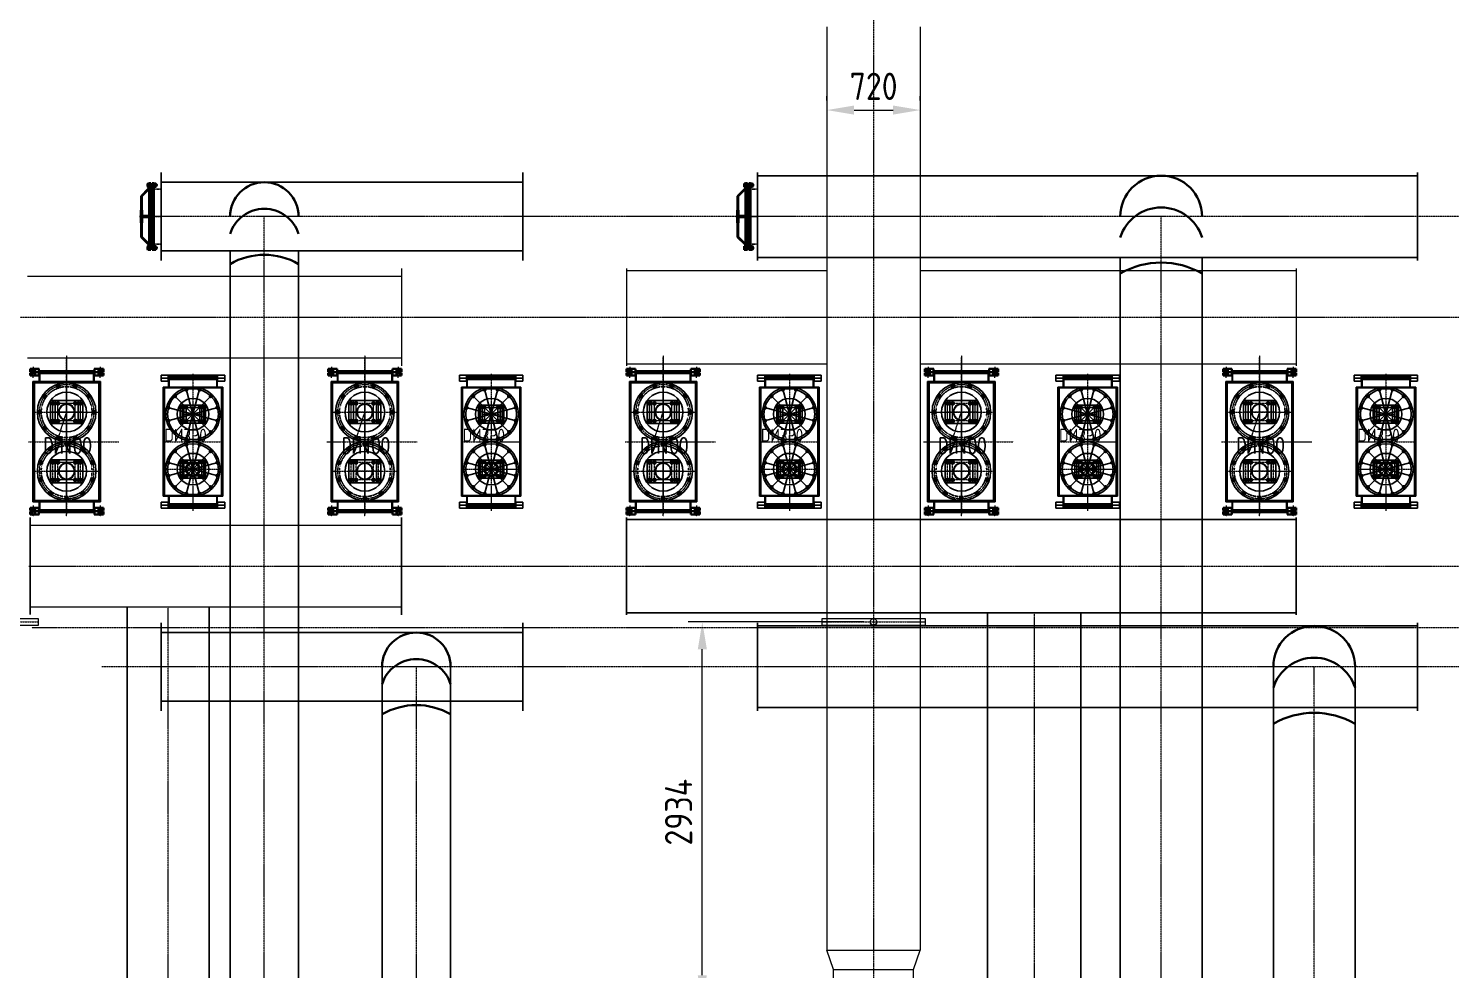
# Model space of a CAD drawing. Header units: millimetres. Extents: x -11969 to 47316, y 514 to 81306.
# Drawn here: x 7773 to 18740, y 23244 to 30500 of the extents above; entities that cross this region are included whole.
import ezdxf

# ---------------------------------------------------------------- set-up
doc = ezdxf.new("R2010")
doc.units = ezdxf.units.MM
for name, pattern in [('CENTER', [2, 1.25, -0.25, 0.25, -0.25]), ('CONTINOUS', [0]), ('DASHEDX2', [38.1, 25.4, -12.7]), ('HIDDEN', [0.375, 0.25, -0.125]), ('PHANTOM2', [1.25, 0.625, -0.125, 0.125, -0.125, 0.125, -0.125])]:
    doc.linetypes.add(name, pattern=pattern)
for name, color, linetype, lineweight in [('2D', 4, 'PHANTOM2', 20), ('SHI', 7, 'Continuous', 40), ('SW', 8, 'Continuous', 20), ('WEN', 3, 'Continuous', 20), ('ZHONG', 1, 'CENTER', 20), ('中心线', 1, 'CENTER', 18), ('尺寸', 4, 'Continuous', 18), ('虚线', 3, 'DASHEDX2', 25)]:
    doc.layers.add(name, color=color, linetype=linetype, lineweight=lineweight)
for name, color, linetype in [('dim', 7, 'Continuous'), ('HAN', 9, 'Continuous'), ('HIDDEN', 3, 'HIDDEN'), ('X1', 4, 'Continuous')]:
    doc.layers.add(name, color=color, linetype=linetype)
doc.styles.add('ACC', font='simplex.shx', dxfattribs={"width": 0.75, "bigfont": 'hztxt.shx'})
doc.styles.add('GB', font='gbenor.shx', dxfattribs={"bigfont": 'gbcbig.shx'})
doc.dimstyles.new('ISO-60', dxfattribs={"dimscale": 60, "dimtxt": 3.5, "dimasz": 3.5, "dimexe": 1.8, "dimexo": 1.25, "dimgap": 1.3, "dimtad": 1, "dimrnd": 1, "dimdsep": 46, "dimtxsty": 'GB', "dimcen": 0, "dimclrd": 3, "dimclre": 3, "dimclrt": 256, "dimadec": 0, "dimazin": 0, "dimtfac": 1, "dimtix": 1, "dimtmove": 0, "dimatfit": 3, "dimldrblk": 'DOTSMALL', "dimfxl": 0, "dimlwd": 20, "dimlwe": 20, "dimarcsym": 0})
pattern_1 = [(45, (-4402.3579, -2894.9538), (-0.71178518, 0.71178518), [])]
pattern_2 = [(45, (-4402.3579, -2812.4112), (-0.71178518, 0.71178518), [])]
pattern_3 = [(45, (204.382, -1206.0965), (-3.558926, 3.558926), [])]
pattern_4 = [(45, (204.3822, -1206.0965), (-0.7117852, 0.7117852), [])]

# ---------------------------------------------------------------- blocks, each defined once
blk = doc.blocks.new('jt-dn600-a')
at = {"linetype": 'CONTINOUS'}
for p, q in [((-403, -360), (-403, 360)), ((-153, -366), (-153, 366)), ((-97, -366), (-97, 366)), ((97, -366), (97, 366)), ((153, -366), (153, 366)), ((403, -360), (403, 360)), ((-153, 309), (-253, 309)), ((-253, -310), (-253, 309)), ((153, 309), (253, 309)), ((253, -310), (253, 309)), ((-153, -310), (-253, -310)), ((153, -310), (253, -310))]:
    blk.add_line(p, q, dxfattribs=at)
for p, q in [((-253, 309), (-403, 360)), ((-153, 366), (-97, 366)), ((97, 366), (153, 366)), ((253, 309), (403, 360)), ((-97, 309), (97, 309)), ((-97, -310), (97, 309)), ((-253, -310), (-403, -360)), ((-97, -310), (97, -310)), ((253, -310), (403, -360)), ((-153, -366), (-97, -366)), ((97, -366), (153, -366))]:
    blk.add_line(p, q)
at = {"layer": '中心线', "ltscale": 0.1}
blk.add_line((-437, 0), (429, 0), dxfattribs=at)
blk = doc.blocks.new('gas-master-1')
for p, q in [((6145, 8590), (6145, 1469)), ((6865, 8590), (6865, 1469)), ((2865, 6726), (2865, 5976)), ((4600, 6726), (4600, 5976)), ((4600, 6711), (6145, 6711)), ((6865, 6711), (9765, 6711)), ((9765, 6726), (9765, 5976)), ((-20, 6666), (2865, 6666)), ((-20, 6036), (2865, 6036)), ((4600, 5991), (6145, 5991)), ((6865, 5991), (9765, 5991))]:
    blk.add_line(p, q)
for points in [[(-735, 3975), (65, 3975), (65, 4025), (-735, 4025)], [(6105, 3975), (6905, 3975), (6905, 4025), (6105, 4025)]]:
    blk.add_lwpolyline(points, close=True)
blk.add_circle((6505, 4000), 25)
at = {"layer": 'ZHONG'}
for p, q in [((6505, 9100), (6505, -5991)), ((-1117, 6351), (17205, 6351)), ((-735, 4000), (65, 4000)), ((6105, 4000), (6905, 4000))]:
    blk.add_line(p, q, dxfattribs=at)
at = {"rotation": 270}
blk.add_blockref('jt-dn600-a', (6505, 1066), dxfattribs=at)
blk = doc.blocks.new('wf-3tf-dn400-b')
for p, q in [((-260, 465), (260, 465)), ((-260, -465), (-260, 465)), ((-255, -460), (-255, 460)), ((-255, 460), (245, 460)), ((-255, -460), (-255, 460)), ((-249, -460), (-249, 460)), ((-249, -460), (-249, 460)), ((-249, 454), (249, 454)), ((0, 460), (-238, 460)), ((213, 545), (-212, 545)), ((-212, 465), (-212, 525)), ((213, 525), (-212, 525)), ((-212, 460), (-212, 465)), ((-208, 465), (-208, 525)), ((-208, 460), (-208, 465)), ((0, 460), (255, 460)), ((208, 465), (208, 525)), ((208, 460), (208, 465)), ((213, 465), (213, 525)), ((213, 460), (213, 465)), ((249, 460), (249, -460)), ((249, 460), (249, -460)), ((255, 32), (255, 460)), ((260, 465), (260, -465)), ((255, -90), (255, 435)), ((-89, 317), (-89, 139)), ((89, 317), (89, 139)), ((255, -434), (255, -34)), ((255, -460), (255, -34)), ((-89, -139), (-89, -317)), ((89, -139), (89, -317)), ((-260, -465), (260, -465)), ((0, -460), (-255, -460)), ((249, -454), (-249, -454)), ((-245, -460), (245, -460)), ((-212, -460), (-212, -465)), ((-212, -465), (-212, -525)), ((213, -525), (-212, -525)), ((213, -545), (-212, -545)), ((-208, -460), (-208, -464)), ((-208, -465), (-208, -525)), ((0, -460), (255, -460)), ((0, -465), (238, -465)), ((208, -461), (208, -465)), ((208, -465), (208, -525)), ((213, -461), (213, -465)), ((213, -465), (213, -525))]:
    blk.add_line(p, q)
for points in [[(-14, 442), (-11, 428), (4, 424), (14, 435), (11, 449), (-4, 453)], [(-138, 393), (-126, 383), (-112, 389), (-110, 404), (-122, 413), (-136, 408)], [(115, 410), (109, 396), (119, 384), (133, 387), (139, 401), (129, 412)], [(-209, 280), (-194, 279), (-186, 292), (-193, 305), (-207, 306), (-216, 293)], [(-124, 317), (-124, 139), (124, 139), (124, 317)], [(-95, 301), (-106, 308), (-117, 301), (-117, 288), (-106, 282), (-95, 288)], [(-56, 301), (-67, 308), (-78, 301), (-78, 288), (-67, 282), (-56, 288)], [(78, 301), (67, 308), (56, 301), (56, 288), (67, 282), (78, 288)], [(117, 301), (106, 308), (95, 301), (95, 288), (106, 282), (117, 288)], [(200, 308), (187, 300), (188, 285), (201, 278), (214, 286), (213, 301)], [(-200, 147), (-187, 155), (-188, 170), (-201, 177), (-214, 169), (-213, 154)], [(-95, 167), (-106, 174), (-117, 167), (-117, 154), (-106, 148), (-95, 154)], [(-56, 167), (-67, 174), (-78, 167), (-78, 154), (-67, 148), (-56, 154)], [(78, 167), (67, 174), (56, 167), (56, 154), (67, 148), (78, 154)], [(117, 167), (106, 174), (95, 167), (95, 154), (106, 148), (117, 154)], [(209, 175), (194, 176), (186, 163), (193, 150), (207, 149), (216, 162)], [(-115, 45), (-109, 59), (-119, 71), (-133, 68), (-139, 54), (-129, 43)], [(14, 13), (11, 27), (-4, 31), (-14, 20), (-11, 6), (4, 2)], [(138, 62), (126, 72), (112, 66), (110, 51), (122, 42), (136, 47)], [(-159, -94), (-173, -89), (-185, -98), (-182, -113), (-168, -118), (-157, -109)], [(-50, -26), (-58, -14), (-73, -14), (-80, -28), (-72, -40), (-57, -40)], [(78, -35), (78, -20), (66, -12), (53, -19), (52, -34), (64, -42)], [(176, -118), (185, -106), (180, -92), (165, -90), (156, -101), (161, -115)], [(-207, -213), (-222, -217), (-225, -231), (-215, -242), (-200, -238), (-196, -224)], [(-124, -139), (-124, -317), (124, -317), (124, -139)], [(-95, -154), (-106, -148), (-117, -154), (-117, -167), (-106, -174), (-95, -167)], [(-56, -154), (-67, -148), (-78, -154), (-78, -167), (-67, -174), (-56, -167)], [(78, -154), (67, -148), (56, -154), (56, -167), (67, -174), (78, -167)], [(117, -154), (106, -148), (95, -154), (95, -167), (106, -174), (117, -167)], [(207, -242), (221, -238), (225, -224), (215, -213), (200, -217), (196, -231)], [(-95, -288), (-106, -282), (-117, -288), (-117, -301), (-106, -308), (-95, -301)], [(-56, -288), (-67, -282), (-78, -288), (-78, -301), (-67, -308), (-56, -301)], [(78, -288), (67, -282), (56, -288), (56, -301), (67, -308), (78, -301)], [(117, -288), (106, -282), (95, -288), (95, -301), (106, -308), (117, -301)], [(-176, -337), (-185, -349), (-180, -363), (-165, -365), (-156, -354), (-161, -340)], [(-78, -420), (-79, -435), (-66, -443), (-53, -436), (-52, -421), (-64, -413)], [(50, -429), (58, -441), (73, -441), (80, -427), (72, -415), (57, -415)], [(159, -361), (173, -366), (185, -357), (182, -342), (168, -337), (157, -346)]]:
    blk.add_lwpolyline(points, close=True)
for centre, radius in [((0, 228), 226), ((0, 439), 13), ((0, 439), 8), ((0, 228), 153), ((-124, 398), 13), ((-124, 398), 8), ((124, 398), 13), ((124, 398), 8), ((-201, 293), 13), ((-201, 293), 8), ((-106, 295), 11.3), ((-106, 295), 9), ((-106, 295), 9), ((-106, 295), 8), ((-67, 295), 11.3), ((-67, 295), 9), ((-67, 295), 8), ((67, 295), 11.3), ((67, 295), 9), ((67, 295), 8), ((106, 295), 11.3), ((106, 295), 9), ((106, 295), 9), ((106, 295), 8), ((201, 293), 13), ((201, 293), 8), ((-201, 162), 13), ((-201, 162), 8), ((-106, 161), 11.3), ((-106, 161), 9), ((-106, 161), 9), ((-106, 161), 8), ((-67, 161), 11.3), ((-67, 161), 9), ((-67, 161), 8), ((67, 161), 11.3), ((67, 161), 9), ((67, 161), 8), ((106, 161), 11.3), ((106, 161), 9), ((106, 161), 8), ((201, 162), 13), ((201, 162), 8), ((-124, 57), 13), ((-124, 57), 8), ((0, 16), 13), ((0, 16), 8), ((124, 57), 13), ((124, 57), 8), ((0, -228), 226), ((-171, -104), 13), ((-171, -104), 8), ((0, -228), 153), ((-65, -27), 13), ((-65, -27), 8), ((65, -27), 13), ((65, -27), 8), ((171, -104), 13), ((171, -104), 8), ((-211, -228), 13), ((-106, -161), 11.3), ((-106, -161), 9), ((-106, -161), 9), ((-106, -161), 8), ((-67, -161), 11.3), ((-67, -161), 9), ((-67, -161), 8), ((67, -161), 11.3), ((67, -161), 9), ((67, -161), 8), ((106, -161), 11.3), ((106, -161), 9), ((106, -161), 9), ((106, -161), 8), ((211, -227), 13), ((-211, -228), 8), ((-106, -295), 11.3), ((-106, -295), 9), ((-106, -295), 9), ((-106, -295), 8), ((-67, -295), 11.3), ((-67, -295), 9), ((-67, -295), 8), ((67, -295), 11.3), ((67, -295), 9), ((67, -295), 8), ((106, -295), 11.3), ((106, -295), 9), ((106, -295), 8), ((211, -227), 8), ((-171, -351), 13), ((-171, -351), 8), ((-65, -428), 13), ((-65, -428), 8), ((65, -428), 13), ((65, -428), 8), ((171, -351), 13), ((171, -351), 8)]:
    blk.add_circle(centre, radius)
at = {"layer": 'HIDDEN'}
for centre in [(0, 228), (0, -228)]:
    blk.add_circle(centre, 196, dxfattribs=at)
at = {"layer": 'SHI'}
for p, q in [((-282, 561), (-282, 538)), ((-282, 561), (-213, 561)), ((-270, 561), (-270, 538)), ((-244, 561), (-244, 538)), ((-214, 561), (-214, 535)), ((213, 561), (283, 561)), ((214, 561), (214, 535)), ((245, 561), (245, 538)), ((271, 561), (271, 538)), ((283, 561), (283, 538)), ((-282, 538), (-244, 538)), ((-282, 532), (-244, 532)), ((-282, 509), (-282, 532)), ((-282, 509), (-213, 509)), ((-270, 509), (-270, 532)), ((-241, 535), (-244, 538)), ((-241, 535), (-244, 532)), ((-244, 509), (-244, 532)), ((-241, 535), (241, 535)), ((-241, 535), (241, 535)), ((-214, 509), (-214, 535)), ((213, 509), (283, 509)), ((214, 509), (214, 535)), ((241, 535), (244, 538)), ((241, 535), (244, 532)), ((244, 538), (283, 538)), ((244, 532), (283, 532)), ((245, 509), (245, 532)), ((271, 509), (271, 532)), ((283, 509), (283, 532)), ((-282, -509), (-282, -532)), ((-282, -509), (-213, -509)), ((-282, -532), (-244, -532)), ((-282, -538), (-244, -538)), ((-282, -561), (-282, -538)), ((-270, -509), (-270, -532)), ((-270, -561), (-270, -538)), ((-244, -509), (-244, -532)), ((-241, -535), (-244, -532)), ((-241, -535), (-244, -538)), ((-244, -561), (-244, -538)), ((-241, -535), (241, -535)), ((-241, -535), (241, -535)), ((-214, -509), (-214, -535)), ((-214, -561), (-214, -535)), ((213, -509), (283, -509)), ((214, -509), (214, -535)), ((214, -561), (214, -535)), ((241, -535), (244, -532)), ((241, -535), (244, -538)), ((244, -532), (283, -532)), ((244, -538), (283, -538)), ((245, -509), (245, -532)), ((245, -561), (245, -538)), ((271, -509), (271, -532)), ((271, -561), (271, -538)), ((283, -509), (283, -532)), ((283, -561), (283, -538)), ((-282, -561), (-213, -561)), ((213, -561), (283, -561))]:
    blk.add_line(p, q, dxfattribs=at)
at = {"layer": 'ZHONG'}
for p, q in [((-257, 577), (-257, 525)), ((0, 577), (0, 525)), ((258, 577), (258, 525)), ((-257, 493), (-257, 545)), ((0, 493), (0, 545)), ((258, 493), (258, 545)), ((-257, -493), (-257, -545)), ((-257, -577), (-257, -525)), ((0, -493), (0, -545)), ((0, -577), (0, -525)), ((258, -493), (258, -545)), ((258, -577), (258, -525))]:
    blk.add_line(p, q, dxfattribs=at)
at = {"layer": '中心线'}
for p, q in [((0, -665), (0, 560)), ((0, 553), (0, -653)), ((0, -400), (0, 400)), ((0, 400), (0, -400)), ((-245, 228), (260, 228)), ((124, 295), (-124, 295)), ((124, 228), (-124, 228)), ((-106, 317), (-106, 139)), ((-67, 317), (-67, 139)), ((0, 317), (0, 139)), ((67, 317), (67, 139)), ((106, 317), (106, 139)), ((124, 161), (-124, 161)), ((0, -245), (0, 120)), ((-293, 0), (403, 0)), ((-65, -27), (0, -228)), ((124, -161), (-124, -161)), ((-106, -139), (-106, -317)), ((-67, -139), (-67, -317)), ((0, -139), (0, -317)), ((67, -139), (67, -317)), ((106, -139), (106, -317)), ((-245, -227), (260, -227)), ((124, -228), (-124, -228)), ((124, -295), (-124, -295))]:
    blk.add_line(p, q, dxfattribs=at)
for centre in [(0, 228), (0, -228)]:
    blk.add_circle(centre, 211, dxfattribs=at)
at = {"layer": '尺寸'}
for centre, radius in [((0, 228), 63.5), ((0, 228), 61), ((0, 228), 58.5), ((0, -228), 63.5), ((0, -228), 61), ((0, -228), 58.5)]:
    blk.add_circle(centre, radius, dxfattribs=at)
for centre, start, end in [((0, 439), 112.5, 21.4742), ((-124, 398), 148.5, 57.4742), ((124, 398), 76.5, 345.4742), ((-201, 293), 184.5, 93.4742), ((-106, 295), 0, 270), ((-67, 295), 0, 270), ((67, 295), 0, 270), ((106, 295), 0, 270), ((201, 293), 40.5, 309.4742), ((-201, 162), 220.5, 129.4742), ((-106, 161), 0, 270), ((-67, 161), 0, 270), ((67, 161), 0, 270), ((106, 161), 0, 270), ((201, 162), 4.5, 273.4742), ((-124, 57), 256.5, 165.4742), ((0, 16), 292.5, 201.4742), ((124, 57), 328.5, 237.4742), ((-171, -104), 346.5, 255.4742), ((-65, -27), 310.5, 219.4742), ((65, -27), 274.5, 183.4742), ((171, -104), 238.5, 147.4742), ((-106, -161), 0, 270), ((-67, -161), 0, 270), ((67, -161), 0, 270), ((106, -161), 0, 270), ((-211, -228), 22.5, 291.4742), ((-106, -295), 0, 270), ((-67, -295), 0, 270), ((67, -295), 0, 270), ((106, -295), 0, 270), ((211, -227), 202.5, 111.4742), ((-171, -351), 58.5, 327.4742), ((-65, -428), 94.5, 3.4742), ((65, -428), 130.5, 39.4742), ((171, -351), 166.5, 75.4742)]:
    blk.add_arc(centre, 7, start, end, dxfattribs=at)
at = {"layer": '虚线'}
for p, q in [((255, 0), (255, -188)), ((255, 0), (255, -188)), ((255, -370), (255, -415)), ((255, -370), (255, -415))]:
    blk.add_line(p, q, dxfattribs=at)
at = {"layer": 'dim', "style": 'ACC', "width": 0.7}
blk.add_text('DN400', height=120, dxfattribs=at).set_placement((-177, -30))
blk = doc.blocks.new('wf-3tf-dn350-c')
for p, q in [((-189, 514), (-245, 514)), ((-245, 514), (-245, 490)), ((0, 490), (-245, 490)), ((-245, 466), (-245, 490)), ((0, 490), (-245, 490)), ((-189, 466), (-245, 466)), ((-190, 490), (-190, 514)), ((-190, 514), (245, 514)), ((-190, 490), (-190, 466)), ((-189, 500), (0, 500)), ((0, 500), (-189, 500)), ((-189, 415), (-189, 480)), ((-189, 480), (0, 480)), ((0, 480), (-189, 480)), ((-184, 415), (-184, 480)), ((188, 500), (0, 500)), ((0, 500), (188, 500)), ((0, 490), (245, 490)), ((0, 490), (245, 490)), ((188, 480), (0, 480)), ((0, 480), (188, 480)), ((184, 415), (184, 480)), ((188, 415), (188, 480)), ((188, 466), (245, 466)), ((190, 490), (190, 514)), ((190, 490), (190, 466)), ((245, 514), (245, 490)), ((245, 466), (245, 490)), ((-230, -420), (-230, 420)), ((-230, 420), (230, 420)), ((-230, -420), (-230, 420)), ((-220, -420), (-220, 420)), ((-220, -420), (-220, 420)), ((-220, 415), (220, 415)), ((0, 415), (-189, 415)), ((0, 212), (-149, 361)), ((-148, 358), (-128, 343)), ((-131, 360), (-146, 340)), ((-39, 406), (-62, 396)), ((-55, 412), (-46, 389)), ((0, 212), (-54, 415)), ((0, 415), (188, 415)), ((0, 212), (54, 415)), ((0, 212), (149, 361)), ((63, 399), (38, 402)), ((52, 413), (49, 389)), ((148, 343), (128, 358)), ((146, 360), (131, 340)), ((220, 420), (220, -420)), ((220, 420), (220, -420)), ((230, 420), (230, -420)), ((230, 420), (230, -420)), ((230, -91), (230, 389)), ((230, 32), (230, 389)), ((230, 320), (230, 330)), ((0, 212), (-203, 266)), ((-201, 264), (-177, 261)), ((-187, 275), (-190, 250)), ((-98, 143), (-98, 281)), ((-98, 281), (98, 281)), ((-98, 264), (98, 264)), ((-84, 143), (-84, 281)), ((-69, 143), (-69, 281)), ((0, 212), (203, 266)), ((69, 143), (69, 281)), ((84, 143), (84, 281)), ((98, 143), (98, 281)), ((200, 267), (177, 258)), ((194, 251), (184, 274)), ((0, 212), (-203, 158)), ((-200, 157), (-177, 166)), ((-194, 173), (-184, 150)), ((0, 212), (-149, 63)), ((-98, 160), (98, 160)), ((-98, 143), (98, 143)), ((0, 212), (-54, 9)), ((0, 212), (54, 9)), ((0, 212), (149, 63)), ((0, 212), (203, 158)), ((201, 160), (177, 163)), ((187, 149), (190, 174)), ((-148, 81), (-128, 66)), ((-146, 64), (-131, 84)), ((-63, 25), (-38, 22)), ((-52, 11), (-49, 35)), ((39, 18), (62, 28)), ((55, 12), (46, 35)), ((148, 66), (128, 81)), ((131, 64), (146, 84)), ((230, 32), (220, 32)), ((220, 32), (220, 0)), ((220, 14), (230, 14)), ((220, 12), (230, 12)), ((230, 0), (230, 63)), ((230, 25), (230, 32)), ((230, 25), (230, 0)), ((230, -25), (230, 0)), ((0, -212), (-149, -63)), ((-148, -66), (-128, -81)), ((-131, -64), (-146, -84)), ((-39, -18), (-62, -28)), ((-55, -12), (-46, -35)), ((0, -212), (-54, -9)), ((0, -212), (54, -9)), ((0, -212), (149, -63)), ((63, -25), (38, -22)), ((52, -11), (49, -35)), ((148, -81), (128, -66)), ((146, -64), (131, -84)), ((220, -12), (230, -12)), ((220, -14), (230, -14)), ((220, -32), (220, -25)), ((230, -32), (220, -32)), ((230, 0), (230, -189)), ((230, 0), (230, -189)), ((230, -25), (230, -32)), ((230, -389), (230, -34)), ((230, -389), (230, -34)), ((0, -212), (-203, -158)), ((0, -212), (-203, -266)), ((-201, -160), (-177, -163)), ((-187, -149), (-190, -174)), ((0, -212), (-149, -361)), ((-98, -281), (-98, -143)), ((-98, -143), (98, -143)), ((-98, -160), (98, -160)), ((-84, -281), (-84, -143)), ((-69, -281), (-69, -143)), ((0, -212), (-54, -415)), ((-52, -281), (-52, -143)), ((0, -212), (203, -158)), ((0, -212), (54, -415)), ((0, -212), (149, -361)), ((0, -212), (203, -266)), ((52, -281), (52, -143)), ((69, -281), (69, -143)), ((84, -281), (84, -143)), ((98, -281), (98, -143)), ((200, -157), (177, -166)), ((194, -173), (184, -150)), ((-200, -267), (-177, -258)), ((-194, -251), (-184, -274)), ((-98, -264), (98, -264)), ((-98, -281), (98, -281)), ((201, -264), (177, -261)), ((187, -275), (190, -250)), ((230, -330), (230, -320)), ((230, -330), (230, -320)), ((-230, -420), (230, -420)), ((-220, -415), (220, -415)), ((0, -415), (-189, -415)), ((-189, -415), (-189, -480)), ((-184, -415), (-184, -480)), ((-148, -343), (-128, -358)), ((-146, -360), (-131, -340)), ((-63, -399), (-38, -402)), ((-52, -413), (-49, -389)), ((0, -415), (188, -415)), ((0, -420), (188, -420)), ((39, -406), (62, -396)), ((55, -412), (46, -389)), ((148, -358), (128, -343)), ((131, -360), (146, -340)), ((184, -415), (184, -480)), ((188, -415), (188, -480)), ((-189, -466), (-245, -466)), ((-245, -466), (-245, -490)), ((0, -490), (-245, -490)), ((0, -490), (-245, -490)), ((-245, -514), (-245, -490)), ((-189, -514), (-245, -514)), ((-190, -490), (-190, -466)), ((-190, -490), (-190, -514)), ((-190, -514), (245, -514)), ((-189, -480), (0, -480)), ((0, -480), (-189, -480)), ((-189, -500), (0, -500)), ((0, -500), (-189, -500)), ((188, -480), (0, -480)), ((0, -480), (188, -480)), ((0, -490), (245, -490)), ((0, -490), (245, -490)), ((188, -500), (0, -500)), ((0, -500), (188, -500)), ((188, -466), (245, -466)), ((190, -490), (190, -466)), ((190, -490), (190, -514)), ((245, -466), (245, -490)), ((245, -514), (245, -490))]:
    blk.add_line(p, q)
for points in [[(-149, 352), (-145, 342), (-134, 341), (-128, 349), (-132, 358), (-142, 360)], [(-59, 407), (-60, 397), (-52, 391), (-42, 395), (-41, 405), (-49, 411)], [(47, 410), (40, 402), (44, 393), (55, 391), (61, 399), (57, 409)], [(140, 361), (130, 357), (129, 346), (137, 340), (146, 344), (148, 354)], [(-198, 259), (-190, 252), (-181, 256), (-179, 267), (-187, 273), (-197, 269)], [(-89, 273), (-95, 264), (-89, 255), (-79, 255), (-74, 264), (-79, 273)], [(-57, 273), (-63, 264), (-57, 255), (-47, 255), (-42, 264), (-47, 273)], [(47, 273), (41, 264), (47, 255), (57, 255), (62, 264), (57, 273)], [(79, 273), (73, 264), (79, 255), (89, 255), (94, 264), (89, 273)], [(195, 271), (185, 272), (179, 264), (183, 254), (193, 253), (199, 261)], [(-195, 153), (-185, 152), (-179, 160), (-183, 170), (-193, 171), (-199, 163)], [(-89, 169), (-95, 160), (-89, 151), (-79, 151), (-74, 160), (-79, 169)], [(-57, 169), (-63, 160), (-57, 151), (-47, 151), (-42, 160), (-47, 169)], [(47, 169), (41, 160), (47, 151), (57, 151), (62, 160), (57, 169)], [(79, 169), (73, 160), (79, 151), (89, 151), (94, 160), (89, 169)], [(198, 165), (190, 172), (181, 168), (179, 157), (187, 151), (197, 155)], [(-140, 63), (-130, 67), (-129, 78), (-137, 84), (-146, 80), (-148, 70)], [(-47, 14), (-40, 22), (-44, 31), (-55, 33), (-61, 25), (-57, 15)], [(59, 17), (60, 27), (52, 33), (42, 29), (41, 19), (49, 13)], [(149, 72), (145, 82), (134, 83), (128, 75), (132, 66), (142, 64)], [(-149, -72), (-145, -82), (-134, -83), (-128, -75), (-132, -66), (-142, -64)], [(-59, -17), (-60, -27), (-52, -33), (-42, -29), (-41, -19), (-49, -13)], [(47, -14), (40, -22), (44, -31), (55, -33), (61, -25), (57, -15)], [(140, -63), (130, -67), (129, -78), (137, -84), (146, -80), (148, -70)], [(-198, -165), (-190, -172), (-181, -168), (-179, -157), (-187, -151), (-197, -155)], [(-89, -151), (-95, -160), (-89, -169), (-79, -169), (-74, -160), (-79, -151)], [(-57, -151), (-63, -160), (-57, -169), (-47, -169), (-42, -160), (-47, -151)], [(47, -151), (41, -160), (47, -169), (57, -169), (62, -160), (57, -151)], [(195, -153), (185, -152), (179, -160), (183, -170), (193, -171), (199, -163)], [(-195, -271), (-185, -272), (-179, -264), (-183, -254), (-193, -253), (-199, -261)], [(-89, -255), (-95, -264), (-89, -273), (-79, -273), (-74, -264), (-79, -255)], [(-57, -255), (-63, -264), (-57, -273), (-47, -273), (-42, -264), (-47, -255)], [(47, -255), (41, -264), (47, -273), (57, -273), (62, -264), (57, -255)], [(79, -255), (73, -264), (79, -273), (89, -273), (94, -264), (89, -255)], [(198, -259), (190, -252), (181, -256), (179, -267), (187, -273), (197, -269)], [(-140, -361), (-130, -357), (-129, -346), (-137, -340), (-146, -344), (-148, -354)], [(-47, -410), (-40, -402), (-44, -393), (-55, -391), (-61, -399), (-57, -409)], [(59, -407), (60, -397), (52, -391), (42, -395), (41, -405), (49, -411)], [(149, -352), (145, -342), (134, -341), (128, -349), (132, -358), (142, -360)]]:
    blk.add_lwpolyline(points, close=True)
for centre, radius in [((0, 212), 210), ((0, 212), 196), ((-138, 350), 9), ((-138, 350), 6), ((0, 212), 122), ((-51, 401), 9), ((-51, 401), 6), ((51, 401), 9), ((51, 401), 6), ((138, 350), 9), ((138, 350), 6), ((-189, 263), 9), ((-189, 263), 6), ((-84, 264), 9.09), ((-84, 264), 7), ((-84, 264), 6), ((-52, 264), 9.09), ((-52, 264), 7), ((-52, 264), 6), ((0, 212), 56), ((0, 212), 51.5), ((0, 212), 47), ((52, 264), 9.09), ((52, 264), 7), ((52, 264), 6), ((84, 264), 9.09), ((84, 264), 7), ((84, 264), 6), ((189, 263), 9), ((189, 263), 6), ((-189, 161), 9), ((-189, 161), 6), ((-84, 160), 9.09), ((-84, 160), 7), ((-84, 160), 6), ((-52, 160), 9.09), ((-52, 160), 7), ((-52, 160), 6), ((52, 160), 9.09), ((52, 160), 7), ((52, 160), 6), ((84, 160), 9.09), ((84, 160), 7), ((84, 160), 6), ((189, 161), 9), ((189, 161), 6), ((-138, 74), 9), ((-138, 74), 6), ((-51, 23), 9), ((-51, 23), 6), ((51, 23), 9), ((51, 23), 6), ((138, 74), 9), ((138, 74), 6), ((0, -212), 210), ((0, -212), 196), ((-138, -74), 9), ((-138, -74), 6), ((0, -212), 122), ((-51, -23), 9), ((-51, -23), 6), ((51, -23), 9), ((51, -23), 6), ((138, -74), 9), ((138, -74), 6), ((-189, -161), 9), ((-189, -161), 6), ((-84, -160), 9.09), ((-84, -160), 7), ((-84, -160), 6), ((-52, -160), 9.09), ((-52, -160), 7), ((-52, -160), 6), ((52, -160), 9.09), ((52, -160), 7), ((52, -160), 6), ((84, -160), 9.09), ((84, -160), 7), ((84, -160), 6), ((189, -161), 9), ((189, -161), 6), ((-189, -263), 9), ((-189, -263), 6), ((-84, -264), 9.09), ((-84, -264), 7), ((-84, -264), 6), ((-52, -264), 9.09), ((-52, -264), 7), ((-52, -264), 6), ((52, -264), 9.09), ((52, -264), 7), ((52, -264), 6), ((84, -264), 9.09), ((84, -264), 7), ((84, -264), 6), ((189, -263), 9), ((189, -263), 6), ((-138, -350), 9), ((-138, -350), 6), ((-51, -401), 9), ((-51, -401), 6), ((51, -401), 9), ((51, -401), 6), ((138, -350), 9), ((138, -350), 6)]:
    blk.add_circle(centre, radius)
for centre, radius, start, end in [((-138, 350), 5.25, 135, 43.9742), ((-51, 401), 5.25, 105, 13.9742), ((51, 401), 5.25, 75, 343.9742), ((138, 350), 5.25, 45, 313.9742), ((-189, 263), 5.25, 165, 73.9742), ((-84, 264), 5, 90, 0), ((-52, 264), 5, 90, 0), ((52, 264), 5, 90, 0), ((84, 264), 5, 90, 0), ((189, 263), 5.25, 15, 283.9742), ((-189, 161), 5.25, 195, 103.9742), ((-84, 160), 5, 90, 0), ((-52, 160), 5, 90, 0), ((52, 160), 5, 90, 0), ((84, 160), 5, 90, 0), ((189, 161), 5.25, 345, 253.9742), ((-138, 74), 5.25, 225, 133.9742), ((-51, 23), 5.25, 255, 163.9742), ((51, 23), 5.25, 285, 193.9742), ((138, 74), 5.25, 315, 223.9742), ((-138, -74), 5.25, 135, 43.9742), ((-51, -23), 5.25, 105, 13.9742), ((51, -23), 5.25, 75, 343.9742), ((138, -74), 5.25, 45, 313.9742), ((-189, -161), 5.25, 165, 73.9742), ((-84, -160), 5, 90, 0), ((-52, -160), 5, 90, 0), ((52, -160), 5, 90, 0), ((84, -160), 5, 90, 0), ((189, -161), 5.25, 15, 283.9742), ((-189, -263), 5.25, 195, 103.9742), ((-84, -264), 5, 90, 0), ((-52, -264), 5, 90, 0), ((52, -264), 5, 90, 0), ((84, -264), 5, 90, 0), ((189, -263), 5.25, 345, 253.9742), ((-138, -350), 5.25, 225, 133.9742), ((-51, -401), 5.25, 255, 163.9742), ((51, -401), 5.25, 285, 193.9742), ((138, -350), 5.25, 315, 223.9742)]:
    blk.add_arc(centre, radius, start, end)
at = {"layer": 'ZHONG'}
for p, q in [((0, -524), (0, 534)), ((-208, 212), (208, 212)), ((-220, 0), (230, 0)), ((-73, -212), (72, -212))]:
    blk.add_line(p, q, dxfattribs=at)
at = {"insert": (-220, 0), "char_height": 100, "attachment_point": 1, "style": 'GB'}
blk.add_mtext_dynamic_manual_height_columns('DN350', width=423.33, gutter_width=12.5, heights=[0], dxfattribs=at)
blk = doc.blocks.new('*D56')
at = {"layer": 'Defpoints', "color": 0}
for p in [(12970, 25924), (14291, 25924), (14291, 22990)]:
    blk.add_point(p, dxfattribs=at)
at = {"layer": 'WEN', "color": 3, "lineweight": 20}
for p, q in [((14216, 25924), (12862, 25924)), ((12970, 23200), (12970, 25714)), ((14216, 22990), (12862, 22990))]:
    blk.add_line(p, q, dxfattribs=at)
at = {"layer": 'WEN', "color": 3}
for points in [[(12935, 25714), (13005, 25714), (12970, 25924)], [(12935, 23200), (13005, 23200), (12970, 22990)]]:
    blk.add_solid(points, dxfattribs=at)
at = {"layer": 'WEN', "insert": (12787, 24457), "char_height": 210, "attachment_point": 5, "rotation": 90, "style": 'GB'}
blk.add_mtext('2934', dxfattribs=at)
blk = doc.blocks.new('_DotSmall')
at = {"color": 0, "linetype": 'ByBlock', "const_width": 0.5}
blk.add_lwpolyline([(-0.0625, 0, 1), (0.0625, 0, 1)], format="xyb", close=True, dxfattribs=at)
blk = doc.blocks.new('*D69')
at = {"layer": 'Defpoints', "color": 0}
for p in [(13931, 29871), (14651, 29871), (14651, 29871)]:
    blk.add_point(p, dxfattribs=at)
at = {"layer": 'WEN', "color": 3, "lineweight": 20}
for p, q in [((13931, 29946), (13931, 29979)), ((14651, 29946), (14651, 29979)), ((14141, 29871), (14441, 29871))]:
    blk.add_line(p, q, dxfattribs=at)
at = {"layer": 'WEN', "color": 3}
for points in [[(14141, 29906), (14141, 29836), (13931, 29871)], [(14441, 29906), (14441, 29836), (14651, 29871)]]:
    blk.add_solid(points, dxfattribs=at)
at = {"layer": 'WEN', "insert": (14291, 30054), "char_height": 210, "attachment_point": 5, "style": 'GB'}
blk.add_mtext('720', dxfattribs=at)
blk = doc.blocks.new('防爆膜-DN400')
at = {"layer": 'WEN'}
h = blk.add_hatch(dxfattribs=at)
h.set_pattern_fill('ANSI31', color=256, scale=8.05293, style=0)
h.set_pattern_definition(pattern_1)
h.paths.add_polyline_path([(-76, -41), (-77, -41), (-77, -135), (-76, -135)])
h = blk.add_hatch(dxfattribs=at)
h.set_pattern_fill('ANSI31', color=256, scale=8.05293, style=0)
h.set_pattern_definition(pattern_1)
h.paths.add_polyline_path([(-76, -135), (-77, -135), (-77, -209), (-76, -209)])
at = {"layer": 'X1'}
h = blk.add_hatch(dxfattribs=at)
h.set_pattern_fill('ANSI31', color=256, scale=40.26465, style=0)
h.set_pattern_definition(pattern_3)
h.paths.add_polyline_path([(-56, 256), (-56, 256), (-56, 258), (-69, 258), (-69, 251), (-56, 251)])
h.paths.add_polyline_path([(-79, 258), (-93, 258), (-93, 251), (-79, 251)])
h.paths.add_polyline_path([(-79, 231), (-79, 232), (-93, 232), (-93, 227), (-93, 214), (-77, 214), (-77, 229)])
h.paths.add_polyline_path([(-56, 232), (-69, 232), (-69, 231, -0.198912), (-69, 231), (-72, 229), (-72, 214), (-56, 214)])
h = blk.add_hatch(dxfattribs=at)
h.set_pattern_fill('ANSI31', color=256, scale=8.05293, angle=90, style=0)
h.set_pattern_definition([(135, (204.3822, -1206.0965), (-0.7117852, -0.7117852), [])])
h.paths.add_polyline_path([(-76, 229), (-77, 229), (-77, 193), (-76, 193)])
at = {"layer": 'X1', "ltscale": 0.5}
h = blk.add_hatch(dxfattribs=at)
h.set_pattern_fill('ANSI37', color=256, scale=16.10586, style=0)
h.set_pattern_definition([(45, (204.3822, -1206.0965), (-1.4235704, 1.4235704), []), (135, (204.3822, -1206.0965), (-1.4235704, -1.4235704), [])])
h.paths.add_polyline_path([(-72, 229), (-76, 229), (-76, 214), (-72, 214)])
at = {"layer": 'X1'}
h = blk.add_hatch(dxfattribs=at)
h.set_pattern_fill('ANSI31', color=256, scale=8.05293, angle=90, style=0)
h.set_pattern_definition([(135, (204.3822, -1200.7151), (-0.7117852, -0.7117852), [])])
h.paths.add_polyline_path([(-76, 193), (-77, 193), (-77, 193), (-77, 135), (-76, 135)])
h = blk.add_hatch(dxfattribs=at)
h.set_pattern_fill('ANSI31', color=256, scale=8.05293, style=0)
h.set_pattern_definition([(315, (-4402.3579, 2894.9538), (-0.71178518, -0.71178518), [])])
h.paths.add_polyline_path([(-76, 41), (-77, 41), (-77, 135), (-76, 135)])
h = blk.add_hatch(dxfattribs=at)
h.set_pattern_fill('ANSI31', color=256, scale=24.15879, style=0)
h.set_pattern_definition([(45, (-2178.5933, -2894.9538), (-2.1353555, 2.1353555), [])])
h.paths.add_polyline_path([(-152, 45), (-157, 48), (-157, 21), (-152, 18)])
h.paths.add_polyline_path([(-147, 42), (-152, 45), (-152, 18), (-147, 16)])
h.paths.add_polyline_path([(-152, 18), (-157, 21), (-157, 6), (-152, 6)])
h.paths.add_polyline_path([(-147, 16), (-152, 18), (-152, 6), (-147, 6)])
h.paths.add_polyline_path([(-147, 48), (-152, 48), (-152, 45), (-147, 42)])
h.paths.add_polyline_path([(-152, 48), (-157, 48), (-157, 48), (-152, 45)])
h.paths.add_polyline_path([(-152, -6), (-157, -6), (-157, -48), (-152, -48)])
h.paths.add_polyline_path([(-147, -6), (-152, -6), (-152, -48), (-147, -48)])
h = blk.add_hatch(dxfattribs=at)
h.set_pattern_fill('ANSI31', color=256, scale=8.05293, style=0)
h.set_pattern_definition(pattern_4)
h.paths.add_polyline_path([(-76, 40), (-77, 40), (-77, 0), (-76, 0)])
h = blk.add_hatch(dxfattribs=at)
h.set_pattern_fill('ANSI31', color=256, scale=8.05293, style=0)
h.set_pattern_definition(pattern_4)
h.paths.add_polyline_path([(-76, 0), (-77, 0), (-77, -41), (-76, -41)])
at = {"layer": 'X1', "ltscale": 0.5}
h = blk.add_hatch(dxfattribs=at)
h.set_pattern_fill('ANSI31', color=256, scale=40.26465, style=0)
h.set_pattern_definition(pattern_3)
h.paths.add_polyline_path([(-93, -232), (-79, -232), (-79, -231), (-77, -229), (-77, -214), (-93, -214)])
h.paths.add_polyline_path([(-93, -251), (-93, -256), (-93, -258), (-79, -258), (-79, -251)])
h = blk.add_hatch(dxfattribs=at)
h.set_pattern_fill('ANSI31', color=256, scale=8.05293, style=0)
h.set_pattern_definition(pattern_2)
h.paths.add_polyline_path([(-76, -126), (-77, -126), (-77, -188), (-76, -188)])
at = {"layer": 'X1'}
h = blk.add_hatch(dxfattribs=at)
h.set_pattern_fill('ANSI31', color=256, scale=8.05293, style=0)
h.set_pattern_definition(pattern_2)
h.paths.add_polyline_path([(-76, -188), (-77, -188), (-77, -230), (-76, -230)])
at = {"layer": 'X1', "ltscale": 0.5}
h = blk.add_hatch(dxfattribs=at)
h.set_pattern_fill('ANSI31', color=256, scale=40.26465, style=0)
h.set_pattern_definition(pattern_3)
h.paths.add_polyline_path([(-72, -229), (-69, -231, -0.198912), (-69, -231), (-69, -232), (-56, -232), (-56, -227), (-56, -214), (-72, -214)])
h.paths.add_polyline_path([(-56, -258), (-56, -251), (-69, -251), (-69, -258)])
at = {"layer": '2D'}
for p, q in [((-61, 0), (-61, 214)), ((-61, 213), (0, 213)), ((-61, 210), (0, 210)), ((-61, 0), (-61, -214)), ((-61, -210), (0, -210)), ((-61, -213), (0, -213))]:
    blk.add_line(p, q, dxfattribs=at)
at = {"layer": 'HAN'}
for p, q in [((-91, 249), (-56, 249)), ((-91, 235), (-56, 235)), ((-38, 249), (-35, 249)), ((-38, 235), (-35, 235)), ((-91, -235), (-56, -235)), ((-91, -249), (-56, -249)), ((-38, -235), (-35, -235)), ((-38, -249), (-35, -249))]:
    blk.add_line(p, q, dxfattribs=at)
at = {"layer": 'HAN', "linetype": 'Continuous'}
for p, q in [((-160, 6), (-143, 6)), ((-97, 6), (-106, 6)), ((-82, 6), (-81, 6)), ((-160, -6), (-143, -6)), ((-97, -6), (-106, -6)), ((-82, -6), (-81, -6))]:
    blk.add_line(p, q, dxfattribs=at)
at = {"layer": 'SHI'}
for p, q in [((-105, 252), (-103, 256)), ((-105, 252), (-105, 231)), ((-105, 231), (-103, 228)), ((-103, 256), (-95, 256)), ((-103, 249), (-95, 249)), ((-103, 235), (-95, 235)), ((-103, 228), (-95, 228)), ((-97, 228), (-97, 216)), ((-95, 256), (-93, 256)), ((-95, 227), (-95, 256)), ((-95, 256), (-95, 228)), ((-95, 227), (-93, 227)), ((-93, 258), (-93, 10)), ((-79, 258), (-93, 258)), ((-79, 258), (-93, 258)), ((-93, 258), (-93, 199)), ((-93, 227), (-93, 256)), ((-93, 251), (-79, 251)), ((-93, 250), (-56, 250)), ((-93, 234), (-56, 234)), ((-93, 232), (-56, 232)), ((-91, 250), (-91, 234)), ((-79, 250), (-79, 258)), ((-79, 231), (-79, 234)), ((-79, 231), (-77, 229)), ((-79, 231), (-77, 229)), ((-77, 229), (-77, 0)), ((-77, 229), (-77, 188)), ((-77, 229), (-77, 188)), ((-76, 229), (-76, 0)), ((-69, 231), (-72, 229)), ((-72, 229), (-72, 198)), ((-69, 250), (-69, 258)), ((-69, 258), (-56, 258)), ((-69, 251), (-56, 251)), ((-69, 231), (-69, 234)), ((-56, 258), (-56, 0)), ((-56, 256), (-53, 256)), ((-56, 256), (-56, 228)), ((-56, 227), (-56, 256)), ((-56, 227), (-53, 227)), ((-53, 252), (-51, 256)), ((-53, 227), (-53, 256)), ((-53, 252), (-53, 231)), ((-53, 231), (-51, 228)), ((-51, 256), (-40, 256)), ((-51, 249), (-40, 249)), ((-51, 235), (-40, 235)), ((-51, 228), (-40, 228)), ((-38, 252), (-40, 256)), ((-38, 231), (-40, 228)), ((-38, 252), (-38, 231)), ((-38, 250), (-36, 250)), ((-38, 234), (-36, 234)), ((-35, 249), (-36, 250)), ((-36, 250), (-36, 234)), ((-36, 234), (-35, 235)), ((-35, 249), (-35, 235)), ((-97, 216), (-155, 158)), ((-155, 48), (-155, 158)), ((-155, 158), (-150, 156)), ((-93, 214), (-150, 156)), ((-150, 48), (-150, 156)), ((-97, 216), (-93, 214)), ((-81, 214), (-81, 0)), ((-77, 214), (-77, 0)), ((-77, 209), (-77, 0)), ((-77, 188), (-77, 209)), ((-75, 194), (-71, 199)), ((-75, 194), (-75, 0)), ((-72, 214), (-56, 214)), ((-72, 193), (-68, 197)), ((-72, 193), (-72, 0)), ((-71, 214), (-71, 199)), ((-68, 214), (-68, 197)), ((-160, 6), (-97, 6)), ((-160, -6), (-160, 6)), ((-160, 6), (-160, -6)), ((-160, 6), (-160, 6)), ((-157, 6), (-157, 48)), ((-157, 48), (-147, 48)), ((-147, 6), (-147, 48)), ((-143, 6), (-143, -6)), ((-106, 6), (-106, -6)), ((-97, -10), (-97, 10)), ((-91, 10), (-97, 10)), ((-91, 6), (-97, 6)), ((-89, 8), (-91, 10)), ((-89, -10), (-89, 10)), ((-83, 10), (-89, 10)), ((-89, -8), (-89, 8)), ((-83, 6), (-89, 6)), ((-82, 8), (-83, 10)), ((-82, -8), (-82, 8)), ((-82, 6), (-81, 6)), ((-81, 6), (-81, -6)), ((-81, -6), (-81, 6)), ((-81, 6), (-81, 6)), ((-160, -6), (-97, -6)), ((-160, -6), (-160, -6)), ((-157, -6), (-157, -48)), ((-157, -48), (-147, -48)), ((-155, -48), (-155, -158)), ((-150, -48), (-150, -156)), ((-147, -6), (-147, -48)), ((-91, -6), (-97, -6)), ((-91, -10), (-97, -10)), ((-93, -258), (-93, -10)), ((-89, -8), (-91, -10)), ((-83, -6), (-89, -6)), ((-83, -10), (-89, -10)), ((-82, -8), (-83, -10)), ((-82, -6), (-81, -6)), ((-81, -214), (-81, 0)), ((-81, -6), (-81, -6)), ((-77, -209), (-77, 0)), ((-77, -214), (-77, 0)), ((-77, -229), (-77, 0)), ((-76, -229), (-76, 0)), ((-75, -194), (-75, 0)), ((-72, -193), (-72, 0)), ((-56, -258), (-56, 0)), ((-155, -158), (-150, -156)), ((-97, -216), (-155, -158)), ((-93, -214), (-150, -156)), ((-97, -216), (-93, -214)), ((-97, -228), (-97, -216)), ((-93, -258), (-93, -192)), ((-75, -194), (-71, -199)), ((-72, -193), (-68, -197)), ((-72, -229), (-72, -198)), ((-72, -214), (-56, -214)), ((-71, -214), (-71, -199)), ((-68, -214), (-68, -197)), ((-105, -231), (-103, -228)), ((-105, -252), (-105, -231)), ((-105, -252), (-103, -256)), ((-103, -228), (-95, -228)), ((-103, -235), (-95, -235)), ((-103, -249), (-95, -249)), ((-103, -256), (-95, -256)), ((-95, -227), (-93, -227)), ((-95, -227), (-95, -256)), ((-95, -256), (-95, -228)), ((-95, -256), (-93, -256)), ((-93, -227), (-93, -256)), ((-93, -232), (-56, -232)), ((-93, -234), (-56, -234)), ((-93, -250), (-56, -250)), ((-93, -251), (-79, -251)), ((-79, -258), (-93, -258)), ((-79, -258), (-93, -258)), ((-91, -250), (-91, -234)), ((-79, -231), (-77, -229)), ((-79, -231), (-77, -229)), ((-79, -231), (-79, -234)), ((-79, -250), (-79, -258)), ((-69, -231), (-72, -229)), ((-69, -231), (-69, -234)), ((-69, -250), (-69, -258)), ((-69, -251), (-56, -251)), ((-69, -258), (-56, -258)), ((-56, -227), (-53, -227)), ((-56, -227), (-56, -256)), ((-56, -256), (-56, -228)), ((-56, -256), (-53, -256)), ((-53, -227), (-53, -256)), ((-53, -231), (-51, -228)), ((-53, -252), (-53, -231)), ((-53, -252), (-51, -256)), ((-51, -228), (-40, -228)), ((-51, -235), (-40, -235)), ((-51, -249), (-40, -249)), ((-51, -256), (-40, -256)), ((-38, -231), (-40, -228)), ((-38, -252), (-40, -256)), ((-38, -252), (-38, -231)), ((-38, -234), (-36, -234)), ((-38, -250), (-36, -250)), ((-36, -234), (-35, -235)), ((-36, -250), (-36, -234)), ((-35, -249), (-36, -250)), ((-35, -249), (-35, -235))]:
    blk.add_line(p, q, dxfattribs=at)
at = {"layer": 'SHI', "ltscale": 0.5}
for p, q in [((-77, 229), (-72, 229)), ((-93, 214), (-77, 214)), ((-77, 215), (-77, 215)), ((-76, 214), (-72, 214)), ((-93, -214), (-77, -214)), ((-76, -214), (-72, -214)), ((-77, -229), (-72, -229))]:
    blk.add_line(p, q, dxfattribs=at)
at = {"layer": 'SHI'}
for centre, radius, start, end in [((-100, 253), 5.6, 188.9393, 231.0607), ((-92, 242), 13.1, 147.7958, 212.2042), ((-100, 230), 5.6, 128.9393, 171.0607), ((-70, 231), 0.403, 315, 0), ((-48, 253), 5.6, 188.9393, 231.0607), ((-40, 242), 13.1, 147.7958, 212.2042), ((-48, 230), 5.6, 128.9393, 171.0607), ((-44, 253), 5.6, 308.9393, 351.0607), ((-51, 242), 13.1, 327.7958, 32.2042), ((-44, 230), 5.6, 8.9393, 51.0607), ((-93, 9), 3.39, 311.5501, 348.4499), ((-107, 0), 18.1, 340.1469, 19.8531), ((-85, 9), 3.39, 311.5501, 348.4499), ((-100, 0), 18.1, 340.1469, 19.8531), ((-93, -9), 3.39, 11.5501, 48.4499), ((-85, -9), 3.39, 11.5501, 48.4499), ((-100, -230), 5.6, 188.9393, 231.0607), ((-92, -242), 13.1, 147.7958, 212.2042), ((-100, -253), 5.6, 128.9393, 171.0607), ((-70, -231), 0.403, 0, 45), ((-48, -230), 5.6, 188.9393, 231.0607), ((-40, -242), 13.1, 147.7958, 212.2042), ((-48, -253), 5.6, 128.9393, 171.0607), ((-44, -230), 5.6, 308.9393, 351.0607), ((-51, -242), 13.1, 327.7958, 32.2042), ((-44, -253), 5.6, 8.9393, 51.0607)]:
    blk.add_arc(centre, radius, start, end, dxfattribs=at)
at = {"layer": 'WEN', "ltscale": 0.5}
for points in [[(-83, 214), (-81, 211), (-81, 214)], [(-68, 210), (-64, 214), (-68, 214)], [(-83, -214), (-81, -211), (-81, -214)], [(-68, -210), (-64, -214), (-68, -214)], [(-68, -210), (-64, -214), (-68, -214)]]:
    blk.add_solid(points, dxfattribs=at)
at = {"layer": 'ZHONG'}
for p, q in [((-27, 242), (-109, 242)), ((-95, 225), (-95, 215)), ((-95, 215), (-152, 157)), ((-152, 0), (-152, 157)), ((-165, 0), (0, 0)), ((-152, 0), (-152, -157)), ((-95, -215), (-152, -157)), ((-95, -225), (-95, -215)), ((-27, -242), (-109, -242))]:
    blk.add_line(p, q, dxfattribs=at)

msp = doc.modelspace()

# ---------------------------------------------------------------- linework, layer by layer
for p, q in [((8796.656, 29390.073), (8796.656, 28710.073)), ((8796.656, 29314.573), (11586.656, 29314.573)), ((11586.656, 29390.073), (11586.656, 28710.073)), ((13396.656, 29390.073), (13396.656, 28710.073)), ((13396.656, 29365.073), (18486.656, 29365.073)), ((18486.656, 29390.073), (18486.656, 28710.073)), ((8796.656, 28785.573), (11586.656, 28785.573)), ((9327.656, 12559.573), (9327.656, 28785.573)), ((9856.656, 13088.573), (9856.656, 28785.573)), ((13396.656, 28735.073), (18486.656, 28735.073)), ((16193.653, 13234.073), (16193.653, 28735.073)), ((16823.653, 13234.073), (16823.653, 28735.073)), ((7785.15, 26730.152), (7785.15, 25980.152)), ((7785.15, 26670.152), (10650.162, 26668.073)), ((10650.162, 26728.073), (10650.162, 25978.073)), ((12385.162, 26728.073), (12385.162, 25978.073)), ((12385.162, 26713.073), (17550.162, 26713.073)), ((17550.162, 26728.073), (17550.162, 25978.073)), ((7785.15, 26040.152), (10650.162, 26038.073)), ((8535.653, 17810.086), (8535.653, 26038.073)), ((9165.653, 17810.086), (9165.653, 26038.073)), ((12385.162, 25993.073), (17550.162, 25993.073)), ((15168.653, 25993.073), (15168.653, 17855.086)), ((15888.653, 25993.073), (15888.653, 17855.086)), ((8796.656, 25918.061), (8796.656, 25238.061)), ((11586.656, 25918.061), (11586.656, 25238.061)), ((13396.656, 25918.061), (13396.656, 25238.061)), ((13396.656, 25893.061), (18486.656, 25893.061)), ((18486.656, 25918.061), (18486.656, 25238.061)), ((8796.656, 25842.561), (11586.656, 25842.561)), ((10500.153, 18270.073), (10500.153, 25578.073)), ((11029.153, 18270.073), (11029.153, 25578.073)), ((17373.653, 18270.073), (17373.653, 25578.073)), ((18003.653, 18270.073), (18003.653, 25578.073)), ((8796.656, 25313.561), (11586.656, 25313.561)), ((13396.656, 25263.061), (18486.656, 25263.061))]:
    msp.add_line(p, q)
at = {"layer": 'SHI'}
for centre, radius, start, end in [((9592.156, 29050.073), 264.5, 0, 180), ((16508.653, 29050.073), 315, 0, 180), ((9592.156, 28832.256), 277.471, 17.5879538, 162.4120462), ((16508.653, 28789.453), 330.447, 17.5879538, 162.4120462), ((9592.156, 28225.921), 529, 60, 120), ((16508.653, 28065.247), 630, 60, 120), ((17688.653, 25578.073), 315, 0, 180), ((10764.653, 25578.073), 264.5, 0, 180), ((10764.653, 25360.256), 277.471, 17.5879538, 162.4120462), ((17688.653, 25317.453), 330.447, 17.5879538, 162.4120462), ((10764.653, 24753.921), 529, 60, 120), ((17688.653, 24593.247), 630, 60, 120)]:
    msp.add_arc(centre, radius, start, end, dxfattribs=at)
at = {"layer": 'ZHONG'}
for p, q in [((25858.273, 29050.073), (8678.166, 29050.073)), ((9592.156, 12824.073), (9592.156, 29050.073)), ((16508.653, 12824.073), (16508.653, 29050.073)), ((7774.978, 26355.152), (24858.243, 26353.073)), ((8850.653, 17810.086), (8850.653, 26038.073)), ((15528.653, 25993.073), (15528.653, 17495.073)), ((24980.273, 25878.073), (7800.166, 25878.073)), ((25685.095, 25578.073), (8340.14, 25578.073)), ((10764.653, 18270.086), (10764.653, 25578.073)), ((17688.653, 18151.366), (17688.653, 25578.073))]:
    msp.add_line(p, q, dxfattribs=at)

# ---------------------------------------------------------------- block references
for p in [(8796.656, 29050.073), (13396.656, 29050.073)]:
    msp.add_blockref('防爆膜-DN400', p)
at = {"xscale": -1, "rotation": 180}
for name, p in [('wf-3tf-dn400-b', (8067.651, 27314.074)), ('wf-3tf-dn400-b', (10367.651, 27314.074)), ('wf-3tf-dn400-b', (12667.651, 27314.074)), ('wf-3tf-dn400-b', (14967.651, 27314.074)), ('wf-3tf-dn400-b', (17267.651, 27314.074)), ('wf-3tf-dn350-c', (9041.656, 27314.073)), ('wf-3tf-dn350-c', (11341.656, 27314.073)), ('wf-3tf-dn350-c', (13641.656, 27314.073)), ('wf-3tf-dn350-c', (15941.656, 27314.073)), ('wf-3tf-dn350-c', (18241.656, 27314.073))]:
    msp.add_blockref(name, p, dxfattribs=at)
at = {"layer": 'SW'}
msp.add_blockref('gas-master-1', (7785.654, 21924.073), dxfattribs=at)

# ---------------------------------------------------------------- dimensions: what is measured, and where the dimension line sits
at = {"layer": 'WEN'}
dim = msp.add_linear_dim(base=(14650.653, 29870.545), p1=(13930.653, 29870.545), p2=(14650.653, 29870.545), dimstyle='ISO-60', dxfattribs=at)
dim.commit()
dim.dimension.update_dxf_attribs({"geometry": '*D69', "text_midpoint": (14290.653, 30053.545)})
dim = msp.add_linear_dim(base=(12969.762, 25924.073), p1=(14290.653, 22990.073), p2=(14290.653, 25924.073), angle=90, dimstyle='ISO-60', override={"dimtmove": 1}, dxfattribs=at)
dim.commit()
dim.dimension.update_dxf_attribs({"geometry": '*D56', "text_midpoint": (12786.762, 24457.073)})

doc.saveas('drawing.dxf')
